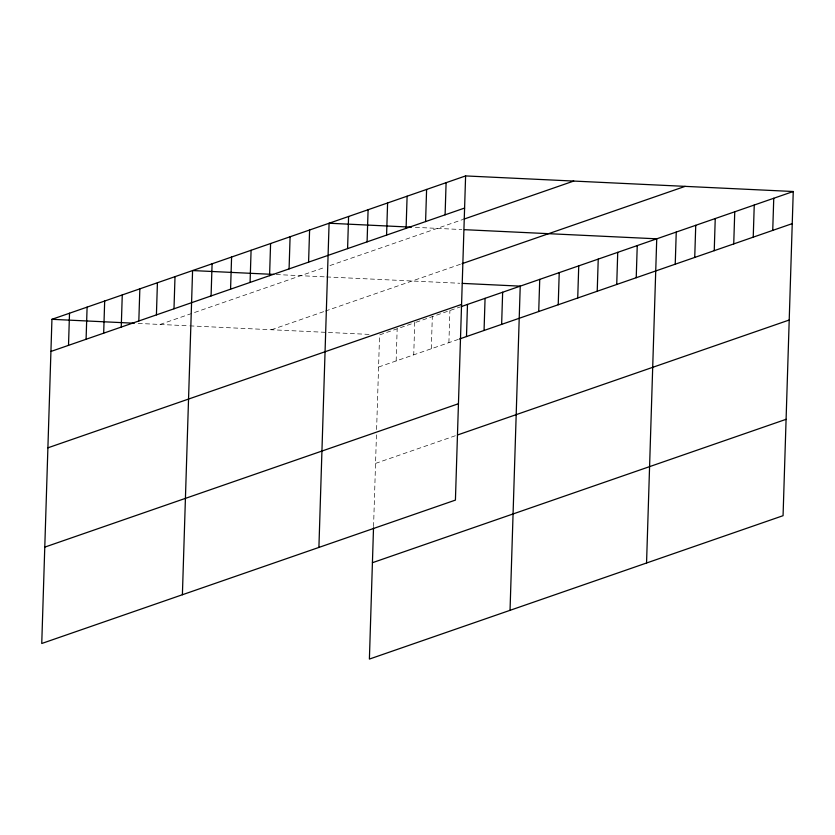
<?xml version="1.0" encoding="UTF-8"?>
<svg xmlns="http://www.w3.org/2000/svg" width="835" height="835" viewBox="0 0 835 835"><rect width="100%" height="100%" fill="white"/><g stroke="black" fill="none" stroke-linecap="round" stroke-linejoin="round"><path stroke-width="0.63" stroke-dasharray="4.17 3.13" d="M373.558 526.593L376.449 434.753M376.606 429.545L379.581 334.898L414.745 322.707L413.732 354.844M396.155 360.939L397.168 328.802M431.319 348.748L432.321 316.611M448.896 342.653L449.908 310.516M160.059 324.45L325.086 267.252M329.961 265.561L462.809 219.511M271.458 329.752L324.199 311.465M325.379 311.058L460.857 264.1M415.913 322.3L460.461 306.863M378.579 367.024L458.269 339.407M375.541 463.404L456.421 435.369M415.339 227.339L461.828 229.552M276.249 274.538L325.316 276.876M326.61 276.938L459.73 283.263M138.182 323.416L188.564 325.807M189.858 325.869L369.289 334.407"/><path stroke-width="1.25" d="M465.606 175.924L51.937 319.314L41.75 643.493L455.419 500.102L465.606 175.924L793.25 191.507L783.063 515.686L369.394 659.076L373.516 527.887M68.512 345.356L69.514 313.219M86.088 339.26L87.101 307.123M103.676 333.165L104.678 301.028M121.252 327.07L122.265 294.932M138.829 320.974L139.842 288.837M156.416 314.878L157.418 282.752M173.993 308.783L175.006 276.656M182.395 594.739L192.582 270.561L273.682 274.412M211.078 295.934L212.09 263.797M230.575 289.171L231.587 257.044M250.082 282.418L251.084 250.281M269.58 275.654L270.592 243.517M289.077 268.891L290.089 236.764M308.585 262.138L309.597 230.001M318.907 547.426L329.094 223.237L411.478 227.162M347.59 248.611L348.592 216.484M367.087 241.858L368.099 209.721M386.584 235.094L387.597 202.957M406.092 228.331L407.104 196.204M425.589 221.578L426.601 189.441M445.097 214.814L446.099 182.677M466.483 336.557L467.485 304.42M484.06 330.462L485.072 298.325M501.637 324.366L502.649 292.24M510.039 610.322L520.226 286.144L462.308 283.389M538.721 311.518L539.734 279.381M558.218 304.754L559.231 272.617M577.726 298.001L578.739 265.864M597.223 291.238L598.236 259.101M616.731 284.474L617.733 252.337M636.228 277.721L637.241 245.584M646.551 563.009L656.738 238.82L464.417 229.677M675.233 264.194L676.246 232.057M694.73 257.441L695.743 225.304M714.238 250.677L715.24 218.54M733.735 243.914L734.748 211.787M753.233 237.161L754.245 205.024M772.74 230.397L773.753 198.26M50.925 351.452L464.594 208.061M464.03 219.083L573.728 181.059M462.079 263.672L685.128 186.362M47.898 447.821L461.567 304.431M461.63 306.455L793.25 191.507M459.448 339L792.238 223.634M44.777 547.123L458.446 403.733M457.59 434.962L789.211 320.014M372.42 562.707L786.09 419.316M51.937 319.314L134.32 323.228"/></g></svg>
